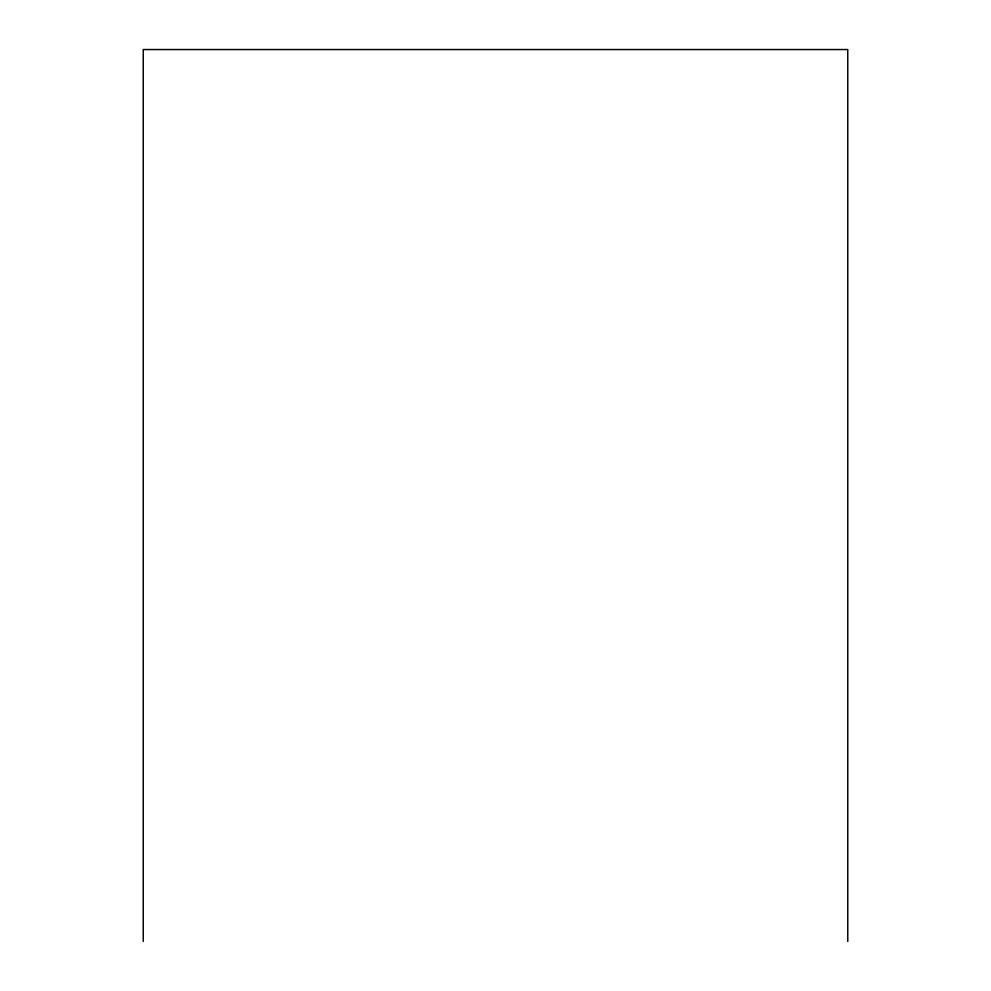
<?xml version="1.0" encoding="UTF-8"?>
<svg xmlns="http://www.w3.org/2000/svg" width="991" height="991" viewBox="0 0 991 991"><rect width="100%" height="100%" fill="white"/><g stroke="black" fill="none" stroke-linecap="round" stroke-linejoin="round"><path stroke-width="1.49" d="M847.763 941.45L847.763 49.55L143.237 49.55L143.237 941.45"/></g></svg>
